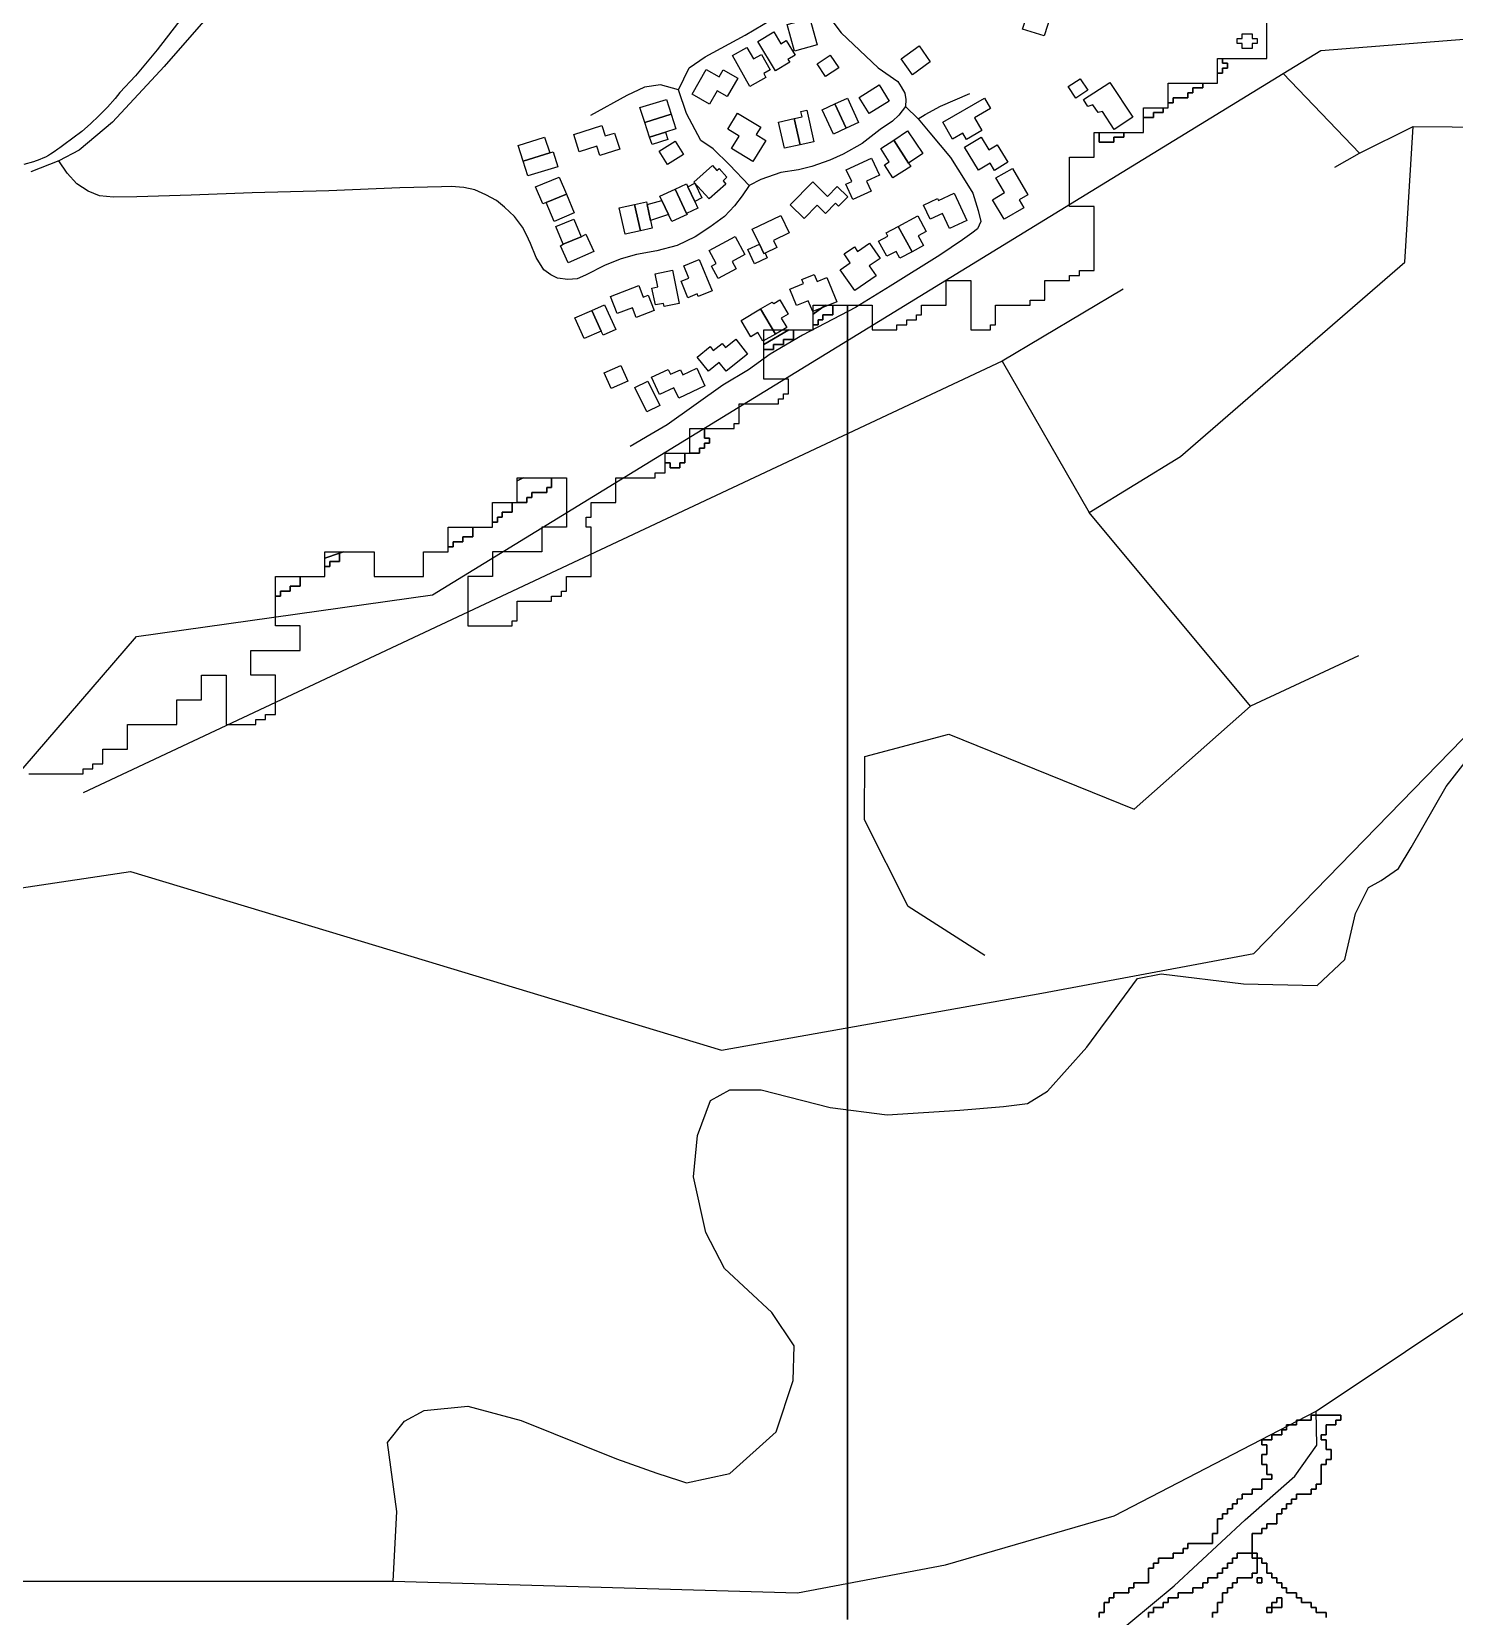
# Model space of a CAD drawing. Header units: metres. Extents: x 553506 to 563855, y 142925 to 150243.
# Drawn here: x 556669 to 557246, y 146070 to 146713 of the extents above; entities that cross this region are included whole.
import ezdxf

# ---------------------------------------------------------------- set-up
doc = ezdxf.new("R2010")
doc.units = ezdxf.units.M
for name, color, linetype in [('C-ANCIENT_WOODLAND', 94, 'Continuous'), ('C-BUILDINGS', 8, 'Continuous'), ('C-FLOOD_ZONE_3', 150, 'Continuous'), ('C-POWER_LINES', 6, 'Continuous'), ('C-ROADS', 33, 'Continuous'), ('C-WATERWAYS', 5, 'Continuous')]:
    doc.layers.add(name, color=color, linetype=linetype)

msp = doc.modelspace()

# ---------------------------------------------------------------- linework, layer by layer
at = {"layer": 'C-ANCIENT_WOODLAND'}
msp.add_lwpolyline([(556736.57, 146726.96), (556720.07, 146705.46), (556711.27, 146694.96), (556704.97, 146688.16), (556702.97, 146685.76), (556699.87, 146682.26), (556699.67, 146681.96), (556696.37, 146678.66), (556692.97, 146675.46), (556689.47, 146672.36), (556682.23, 146666.89), (556680.53, 146665.69), (556679.83, 146665.19), (556678.33, 146664.09), (556676.83, 146663.19), (556675.93, 146662.59), (556674.83, 146661.99), (556673.73, 146661.49), (556672.53, 146660.99), (556669.93, 146660.09), (556665.93, 146658.99)], dxfattribs=at)
at = {"layer": 'C-BUILDINGS'}
for points in [[(557079.7002, 146711.1012), (557070.923, 146713.8936), (557074.7981, 146725.9764), (557077.6367, 146725.0726), (557079.3094, 146730.2879), (557085.2409, 146728.3992), (557079.7002, 146711.1012)], [(556987.6348, 146707.4527), (556978.4049, 146704.9225), (556975.4543, 146715.6726), (556984.6841, 146718.2028), (556987.6348, 146707.4527)], [(556970.083, 146712.7261), (556972.9917, 146707.929), (556975.1543, 146709.2416), (556978.7473, 146703.3303), (556975.8155, 146701.5601), (556976.5145, 146700.424), (556970.7886, 146696.9547), (556963.595, 146708.7994), (556970.083, 146712.7261)], [(556961.781, 146701.7991), (556965.0334, 146703.6013), (556968.5621, 146697.2762), (556965.9838, 146695.8396), (556966.8864, 146694.22), (556960.3612, 146690.5927), (556953.3194, 146703.1878), (556959.1845, 146706.4499), (556961.781, 146701.7991)], [(556996.3948, 146698.1266), (556991.0546, 146694.6245), (556987.6303, 146699.8176), (556992.9636, 146703.3195), (556996.3948, 146698.1266)], [(557033.5216, 146700.5522), (557026.2699, 146695.3), (557021.6954, 146701.7489), (557028.9996, 146707.1141), (557033.5216, 146700.5522)], [(556949.5745, 146697.3639), (556955.4813, 146693.994), (556951.2197, 146686.5405), (556947.1423, 146688.8534), (556944.0225, 146683.3936), (556936.9059, 146687.45), (556942.6414, 146697.4749), (556947.9215, 146694.4754), (556949.5745, 146697.3639)], [(557016.8326, 146684.6833), (557008.7906, 146679.6629), (557004.6892, 146686.1931), (557012.7311, 146691.2135), (557016.8326, 146684.6833)], [(557097.3984, 146689.1493), (557092.5747, 146685.9078), (557089.4688, 146690.5207), (557094.2925, 146693.7622), (557097.3984, 146689.1493)], [(557108.1092, 146673.2053), (557103.3788, 146680.4062), (557101.5572, 146680.0611), (557099.4434, 146683.1017), (557097.4344, 146682.4838), (557095.6078, 146685.2771), (557106.3099, 146692.2599), (557115.6026, 146678.0977), (557108.1092, 146673.2053)], [(556926.5642, 146685.3757), (556928.4689, 146679.3348), (556917.7195, 146675.957), (556915.8144, 146682.0089), (556926.5642, 146685.3757)], [(556999.4208, 146673.7005), (556994.2285, 146671.3048), (556989.6846, 146681.1047), (556994.8768, 146683.5004), (556999.4208, 146673.7005)], [(557004.4614, 146676.0248), (556999.4208, 146673.7005), (556994.8768, 146683.5004), (556999.959, 146685.8371), (557004.4614, 146676.0248)], [(557057.9641, 146681.6889), (557051.4646, 146677.9065), (557054.4604, 146672.7782), (557048.1808, 146669.125), (557046.7124, 146671.6399), (557042.5624, 146669.2315), (557038.5705, 146676.0655), (557055.4995, 146685.9096), (557057.9641, 146681.6889)], [(556930.2864, 146673.4026), (556926.0964, 146672.0726), (556919.6557, 146670.0284), (556917.7195, 146675.957), (556928.4689, 146679.3348), (556930.2864, 146673.4026)], [(556962.9294, 146671.0719), (556966.8343, 146668.687), (556961.6259, 146660.1807), (556952.9113, 146665.5016), (556955.9755, 146670.4922), (556951.3867, 146673.2903), (556955.3698, 146679.7892), (556964.7613, 146674.055), (556962.9294, 146671.0719)], [(556974.3918, 146665.5345), (556972.0034, 146676.1905), (556978.3234, 146677.6079), (556980.7052, 146666.9405), (556974.3918, 146665.5345)], [(556981.0629, 146680.4072), (556983.4519, 146680.9476), (556986.3457, 146668.1702), (556980.7052, 146666.9405), (556978.3234, 146677.6079), (556981.5317, 146678.3403), (556981.0629, 146680.4072)], [(556877.1448, 146670.1103), (556879.2579, 146663.6528), (556868.4917, 146660.3637), (556866.4406, 146666.6227), (556877.1448, 146670.1103)], [(556901.7113, 146670.5265), (556905.4994, 146671.7329), (556907.595, 146665.1637), (556899.5408, 146662.6027), (556898.3345, 146666.3834), (556891.2082, 146664.1179), (556888.9506, 146671.1831), (556900.35, 146674.8033), (556901.7113, 146670.5265)], [(556927.0607, 146669.1193), (556920.7391, 146667.0676), (556919.6557, 146670.0284), (556926.0964, 146672.0726), (556927.0607, 146669.1193)], [(557030.4549, 146663.3857), (557024.7402, 146659.5494), (557018.736, 146668.8483), (557024.2515, 146672.5672), (557030.4549, 146663.3857)], [(557060.6863, 146666.9808), (557065.0158, 146659.8566), (557059.5779, 146656.5741), (557057.8255, 146659.4588), (557053.1362, 146656.622), (557047.4449, 146665.9751), (557054.1731, 146670.0538), (557057.2876, 146664.9292), (557060.6863, 146666.9808)], [(556880.6642, 146664.0853), (556882.5196, 146658.0541), (556870.3474, 146654.3213), (556868.4917, 146660.3637), (556879.2579, 146663.6528), (556880.6642, 146664.0853)], [(556933.4287, 146663.0144), (556926.9167, 146658.9535), (556923.5433, 146664.3152), (556930.062, 146668.3874), (556933.4287, 146663.0144)], [(557025.5991, 146658.2178), (557018.3227, 146653.5436), (557014.9243, 146658.8042), (557016.8786, 146660.0659), (557013.4143, 146665.4247), (557018.736, 146668.8483), (557024.7402, 146659.5494), (557025.5991, 146658.2178)], [(556947.0371, 146656.5854), (556947.8739, 146657.3455), (556951.0799, 146653.804), (556949.4803, 146652.3751), (556950.6744, 146651.0538), (556943.9298, 146644.9935), (556937.706, 146651.8708), (556945.1987, 146658.6216), (556947.0371, 146656.5854)], [(557007.7262, 146652.2515), (557009.5985, 146648.1907), (557002.1227, 146644.7792), (556999.2763, 146650.9693), (557001.6626, 146652.055), (556999.4675, 146656.8405), (557009.7151, 146661.5387), (557012.8983, 146654.6243), (557007.7262, 146652.2515)], [(557058.7872, 146644.6969), (557063.6718, 146647.5507), (557060.1677, 146653.5203), (557066.8042, 146657.396), (557073.0746, 146646.714), (557069.6054, 146644.6825), (557071.4938, 146641.4681), (557063.4419, 146636.7701), (557058.7872, 146644.6969)], [(556885.9837, 146646.9746), (556877.7599, 146643.5515), (556876.3856, 146642.9865), (556873.504, 146649.8768), (556883.1021, 146653.8649), (556885.9837, 146646.9746)], [(556934.6797, 146651.1328), (556935.2327, 146649.9699), (556938.0292, 146644.0342), (556939.3381, 146641.2473), (556934.657, 146639.0565), (556930.0188, 146648.9649), (556934.6797, 146651.1328)], [(556935.2327, 146649.9699), (556938.03, 146651.3353), (556940.923, 146645.4471), (556938.0292, 146644.0342), (556935.2327, 146649.9699)], [(556991.8899, 146646.0024), (556995.8303, 146650.0071), (557000.0613, 146645.8737), (556996.3111, 146642.0529), (556995.107, 146643.2404), (556991.0652, 146639.1214), (556987.6774, 146642.4346), (556982.4012, 146637.0648), (556976.6998, 146642.6335), (556985.842, 146651.9278), (556991.8899, 146646.0024)], [(556889.1891, 146639.3262), (556880.9583, 146635.903), (556877.7599, 146643.5515), (556885.9837, 146646.9746), (556889.1891, 146639.3262)], [(556918.6929, 146642.7091), (556920.1051, 146636.3082), (556920.7871, 146633.2127), (556915.9808, 146632.1422), (556913.6135, 146642.7988), (556918.4407, 146643.87), (556918.6929, 146642.7091)], [(556924.7257, 146644.3736), (556927.4111, 146638.6459), (556920.1051, 146636.3082), (556918.6929, 146642.7091), (556924.7257, 146644.3736)], [(556923.9102, 146646.1183), (556930.0188, 146648.9649), (556934.657, 146639.0565), (556934.9532, 146638.7427), (556928.7202, 146635.8479), (556927.4111, 146638.6459), (556924.7257, 146644.3736), (556923.9102, 146646.1183)], [(557041.2989, 146633.0104), (557038.5051, 146639.0797), (557033.4296, 146636.7543), (557030.7704, 146642.5384), (557036.4875, 146645.1505), (557036.8396, 146644.3822), (557043.198, 146647.2921), (557048.2919, 146636.2069), (557041.2989, 146633.0104)], [(556909.813, 146630.7741), (556907.4384, 146641.4416), (556913.6135, 146642.7988), (556915.9808, 146632.1422), (556909.813, 146630.7741)], [(556970.008, 146628.2054), (556971.3678, 146625.3532), (556966.5364, 146623.0464), (556966.0674, 146622.8318), (556964.2775, 146626.717), (556961.3238, 146632.7592), (556972.9589, 146638.2788), (556976.3354, 146631.2145), (556970.008, 146628.2054)], [(557031.8591, 146631.8538), (557028.6399, 146630.1082), (557030.8112, 146626.1011), (557026.1263, 146623.5762), (557020.5316, 146633.8893), (557028.4358, 146638.1598), (557031.8591, 146631.8538)], [(556892.0012, 146629.6737), (556884.6674, 146626.6451), (556881.6868, 146633.7995), (556889.0203, 146636.8392), (556892.0012, 146629.6737)], [(557019.6385, 146623.7563), (557015.9587, 146621.7518), (557012.5743, 146627.9255), (557016.2884, 146629.9533), (557015.607, 146631.2013), (557020.5316, 146633.8893), (557026.1263, 146623.5762), (557021.1863, 146620.9322), (557019.6385, 146623.7563)], [(556893.9218, 146630.6672), (556897.0657, 146623.6625), (556886.7247, 146619.0396), (556883.5812, 146626.0332), (556884.6674, 146626.6451), (556892.0012, 146629.6737), (556893.9218, 146630.6672)], [(556953.2282, 146619.646), (556954.8286, 146616.7011), (556947.5303, 146612.7386), (556944.7895, 146617.7633), (556946.7088, 146618.8014), (556943.8494, 146624.0451), (556954.3809, 146629.7536), (556958.3667, 146622.4296), (556953.2282, 146619.646)], [(556966.5364, 146623.0464), (556967.4498, 146621.071), (556962.2984, 146618.71), (556959.5953, 146624.5595), (556964.2775, 146626.717), (556966.0674, 146622.8318), (556966.5364, 146623.0464)], [(557008.7426, 146617.8474), (557011.552, 146613.7819), (557002.9021, 146607.8304), (556997.0348, 146616.3099), (557001.0758, 146619.0823), (556998.552, 146622.7224), (557002.7503, 146625.6109), (557004.038, 146623.7471), (557008.9416, 146627.1245), (557013.2219, 146620.9225), (557008.7426, 146617.8474)], [(556939.3827, 146605.4446), (556938.9596, 146606.4779), (556935.2438, 146604.9621), (556932.5083, 146611.6453), (556935.6094, 146612.9087), (556933.577, 146617.866), (556939.8621, 146620.4286), (556945.0529, 146607.7658), (556939.3827, 146605.4446)], [(556925.5712, 146601.35), (556925.3073, 146602.6664), (556922.0613, 146602.0219), (556920.6848, 146608.858), (556923.0129, 146609.3297), (556921.941, 146614.6615), (556928.9678, 146616.067), (556931.6806, 146602.5717), (556925.5712, 146601.35)], [(556985.8407, 146599.3291), (556984.0501, 146603.6929), (556979.2913, 146601.7556), (556976.5564, 146608.4166), (556982.0679, 146610.6662), (556981.3732, 146612.3478), (556986.408, 146614.4048), (556987.6016, 146611.5031), (556991.6074, 146613.1391), (556995.6341, 146603.3345), (556985.8407, 146599.3291)], [(556917.0974, 146605.1981), (556919.1914, 146606.0077), (556921.5893, 146599.8483), (556914.2497, 146597.0087), (556912.7319, 146600.9134), (556906.574, 146598.5328), (556903.8796, 146605.4733), (556915.283, 146609.8839), (556917.0974, 146605.1981)], [(556900.0491, 146591.4554), (556893.1354, 146588.4063), (556889.4332, 146596.7517), (556896.3398, 146599.8007), (556900.0491, 146591.4554)], [(556905.9759, 146592.0148), (556900.829, 146589.7319), (556900.0491, 146591.4554), (556896.3398, 146599.8007), (556901.4871, 146602.0725), (556905.9759, 146592.0148)], [(556965.5984, 146587.3696), (556963.5419, 146590.8237), (556960.7397, 146589.1577), (556956.8478, 146595.6943), (556964.7235, 146600.4424), (556970.7073, 146590.2079), (556965.5984, 146587.3696)], [(556973.0969, 146596.6804), (556975.3106, 146592.8861), (556970.7073, 146590.2079), (556964.7235, 146600.4424), (556969.4712, 146603.2029), (556970.0338, 146602.6414), (556972.4798, 146604.0628), (556975.8592, 146598.2785), (556973.0969, 146596.6804)], [(556950.7759, 146575.1639), (556947.9548, 146578.6949), (556943.5579, 146575.2105), (556938.9918, 146580.9253), (556944.2689, 146585.1265), (556945.5338, 146583.5513), (556949.1523, 146586.422), (556950.4538, 146584.7923), (556954.6455, 146588.1257), (556959.4733, 146582.0851), (556950.7759, 146575.1639)], [(556901.3553, 146574.556), (556908.1117, 146577.4891), (556910.8863, 146571.1298), (556904.1299, 146568.1967), (556901.3553, 146574.556)], [(556923.7343, 146565.7904), (556920.5368, 146572.7155), (556927.2745, 146575.8039), (556928.1503, 146573.9163), (556932.1983, 146575.7762), (556933.1271, 146573.7567), (556938.837, 146576.3796), (556942.1537, 146569.2133), (556931.5064, 146564.3138), (556929.5822, 146568.4732), (556923.7343, 146565.7904)], [(556918.5447, 146558.7204), (556913.6844, 146568.5775), (556918.9619, 146571.1649), (556923.8219, 146561.319), (556918.5447, 146558.7204)]]:
    msp.add_lwpolyline(points, close=True, dxfattribs=at)
at = {"layer": 'C-FLOOD_ZONE_3'}
for points in [[(557000, 146069.1857), (557000, 146091.1957), (557000, 146275.2753), (557000, 146279.5512), (557000, 146566.7478), (557000, 146578), (557000, 146578.216), (557000, 146580), (557000, 146595.3628), (557000, 146596.9086), (557000, 146602), (557010, 146602), (557010, 146592), (557020, 146592), (557020, 146594), (557024, 146594), (557024, 146596), (557028, 146596), (557028, 146598), (557030, 146598), (557030, 146602), (557040, 146602), (557040, 146612), (557050, 146612), (557050, 146592), (557058, 146592), (557058, 146594), (557060, 146594), (557060, 146602), (557074, 146602), (557074, 146604), (557080, 146604), (557080, 146606), (557080, 146612), (557090, 146612), (557090, 146614), (557094, 146614), (557094, 146616), (557100, 146616), (557100, 146618), (557100, 146642), (557090, 146642), (557090, 146662), (557100, 146662), (557100, 146672), (557102, 146672), (557102, 146668), (557108, 146668), (557108, 146670), (557112, 146670), (557112, 146672), (557120, 146672), (557120, 146676), (557120, 146678), (557124, 146678), (557124, 146680), (557128, 146680), (557128, 146682), (557130, 146682), (557130, 146684), (557132, 146684), (557132, 146686), (557138, 146686), (557138, 146688), (557140, 146688), (557140, 146690), (557144, 146690), (557144, 146692), (557150, 146692), (557150, 146696), (557152, 146696), (557152, 146698), (557154, 146698), (557154, 146700), (557152, 146700), (557152, 146702), (557170, 146702), (557170, 146722)], [(556668, 146412), (556688, 146412), (556690, 146412), (556690, 146414), (556694, 146414), (556694, 146416), (556698, 146416), (556698, 146422), (556708, 146422), (556708, 146432), (556728, 146432), (556728, 146442), (556738, 146442), (556738, 146452), (556748, 146452), (556748, 146432), (556758, 146432), (556760, 146432), (556760, 146434), (556764, 146434), (556764, 146436), (556768, 146436), (556768, 146452), (556758, 146452), (556758, 146462), (556778, 146462), (556778, 146472), (556768, 146472), (556768, 146484), (556770, 146484), (556770, 146486), (556774, 146486), (556774, 146488), (556778, 146488), (556778, 146492), (556782, 146492), (556788, 146492), (556788, 146494), (556788, 146496), (556790, 146496), (556790, 146498), (556794, 146498), (556794, 146501.4543), (556795.536, 146502), (556798, 146502), (556808, 146502), (556808, 146492), (556828, 146492), (556828, 146502), (556830, 146502), (556838, 146502), (556838, 146504), (556840, 146504), (556840, 146506), (556844, 146506), (556844, 146508), (556848, 146508), (556848, 146512), (556852, 146512), (556856, 146512), (556856, 146514), (556858, 146514), (556858, 146516), (556860, 146516), (556860, 146518), (556864, 146518), (556864, 146522), (556866, 146522), (556870, 146522), (556870, 146524), (556872, 146524), (556872, 146526), (556878, 146526), (556878, 146528), (556880, 146528), (556880, 146532), (556884, 146532), (556886, 146532), (556886, 146512), (556876, 146512), (556876, 146502), (556856, 146502), (556856, 146492), (556846, 146492), (556846, 146472), (556860, 146472), (556864, 146472), (556864, 146474), (556866, 146474), (556866, 146482), (556874, 146482), (556880, 146482), (556880, 146484), (556884, 146484), (556884, 146486), (556886, 146486), (556886, 146492), (556892, 146492), (556896, 146492), (556896, 146512), (556894, 146512), (556894, 146516), (556896, 146516), (556896, 146522), (556902, 146522), (556906, 146522), (556906, 146532), (556920, 146532), (556922, 146532), (556922, 146534), (556926, 146534), (556926, 146538), (556928, 146538), (556928, 146536), (556932, 146536), (556932, 146538), (556934, 146538), (556934, 146542), (556936, 146542), (556940, 146542), (556940, 146544), (556942, 146544), (556942, 146546), (556944, 146546), (556944, 146548), (556942, 146548), (556942, 146552), (556952, 146552), (556954, 146552), (556954, 146554), (556956, 146554), (556956, 146562), (556968, 146562), (556972, 146562), (556972, 146564), (556974, 146564), (556974, 146566), (556976, 146566), (556976, 146572), (556966, 146572), (556966, 146584), (556970, 146584), (556970, 146586), (556974, 146586), (556974, 146588), (556978, 146588), (556978, 146592), (556982, 146592), (556986, 146592), (556986, 146594), (556988, 146594), (556988, 146596), (556990, 146596), (556990, 146598), (556994, 146598), (556994, 146602), (556998, 146602), (557000, 146602), (557000, 146596.9086), (557000, 146595.3628), (557000, 146578.216), (557000, 146578), (557000, 146566.7478), (557000, 146279.5512), (557000, 146275.2753), (557000, 146091.1957), (557000, 146069.1857)], [(557101.999, 146070), (557101.9994, 146072.0006), (557103.999, 146072.001), (557103.999, 146074), (557103.9994, 146076.0006), (557105.999, 146076.001), (557105.9994, 146078.0006), (557107.999, 146078.001), (557107.9994, 146080.0006), (557113.999, 146080.001), (557113.9994, 146082.0006), (557115.999, 146082.001), (557115.9994, 146084.0006), (557121.999, 146084.001), (557121.999, 146088), (557121.9994, 146090.0006), (557123.999, 146090.001), (557123.9994, 146092.0006), (557125.999, 146092.001), (557125.9994, 146094.0006), (557128, 146094.001), (557131.999, 146094.001), (557131.9994, 146096.0006), (557135.999, 146096.001), (557135.9994, 146098.0006), (557137.999, 146098.001), (557137.9994, 146100.0006), (557140, 146100.001), (557142, 146100.001), (557146, 146100.001), (557147.999, 146100.001), (557147.999, 146102), (557147.9994, 146104.0006), (557149.999, 146104.001), (557149.9994, 146110.0006), (557151.999, 146110.001), (557151.9994, 146112.0006), (557153.999, 146112.001), (557153.9994, 146114.0006), (557155.999, 146114.001), (557155.9994, 146116.0006), (557157.999, 146116.001), (557157.9994, 146118.0006), (557159.999, 146118.001), (557159.9994, 146120.0006), (557162, 146120.001), (557163.999, 146120.001), (557163.9994, 146122.0006), (557167.999, 146122.001), (557167.9994, 146126.0006), (557171.999, 146126.001), (557171.999, 146127.999), (557169.9994, 146127.9994), (557169.999, 146131.999), (557167.9994, 146131.9994), (557167.9994, 146136.0006), (557169.999, 146136.001), (557169.999, 146139.999), (557167.9994, 146139.9994), (557167.9994, 146142.0006), (557171.999, 146142.001), (557171.9994, 146144.0006), (557175.999, 146144.001), (557175.9994, 146146.0006), (557177.999, 146146.001), (557177.9994, 146148.0006), (557181.999, 146148.001), (557181.9994, 146150.0006), (557187.999, 146150.001), (557187.9994, 146152.0006), (557200.0006, 146152.0006), (557200.0006, 146149.9994), (557198.001, 146149.999), (557198.0006, 146147.9994), (557194.001, 146147.999), (557194.0006, 146143.9994), (557192.001, 146143.999), (557192.001, 146142.001), (557194.0006, 146142.0006), (557194.001, 146138.001), (557196.0006, 146138.0006), (557196.0006, 146133.9994), (557194.001, 146133.999), (557194.0006, 146131.9994), (557192.001, 146131.999), (557192.0006, 146123.9994), (557190.001, 146123.999), (557190.0006, 146121.9994), (557188.001, 146121.999), (557188.0006, 146119.9994), (557182.001, 146119.999), (557182.0006, 146117.9994), (557180.001, 146117.999), (557180.0006, 146115.9994), (557178.001, 146115.999), (557178.0006, 146113.9994), (557176.001, 146113.999), (557176.0006, 146111.9994), (557174.001, 146111.999), (557174.001, 146110), (557174.0006, 146107.9994), (557170.001, 146107.999), (557170.0006, 146105.9994), (557168.001, 146105.999), (557168.0006, 146103.9994), (557166, 146103.999), (557164.001, 146103.999), (557164, 146096), (557160, 146095.999), (557158.001, 146095.999), (557158.0006, 146093.9994), (557156.001, 146093.999), (557156.0006, 146091.9994), (557154.001, 146091.999), (557154.0006, 146089.9994), (557152.001, 146089.999), (557152.0006, 146087.9994), (557150.001, 146087.999), (557150.0006, 146085.9994), (557148, 146085.999), (557146.001, 146085.999), (557146.0006, 146083.9994), (557144.001, 146083.999), (557144.0006, 146081.9994), (557142, 146081.999), (557140.001, 146081.999), (557140.0006, 146079.9994), (557134.001, 146079.999), (557134.0006, 146077.9994), (557130.001, 146077.999), (557130.0006, 146075.9994), (557128.001, 146075.999), (557128.0006, 146073.9994), (557126, 146073.999), (557124.001, 146073.999), (557124.0006, 146071.9994), (557122.001, 146071.999), (557122.0006, 146069.9994)], [(557194.001, 146070.001), (557194.0006, 146072.0006), (557190.001, 146072.001), (557190.0006, 146074.0006), (557188.001, 146074.001), (557188.0006, 146076.0006), (557184.001, 146076.001), (557184.0006, 146078.0006), (557182.001, 146078.001), (557182.0006, 146080.0006), (557178.001, 146080.001), (557178.0006, 146082.0006), (557176.001, 146082.001), (557176.0006, 146084.0006), (557174.001, 146084.001), (557174.0006, 146086.0006), (557172.001, 146086.001), (557172.0006, 146088.0006), (557170.001, 146088.001), (557170.0006, 146092.0006), (557168.001, 146092.001), (557168.0006, 146094.0006), (557166, 146094), (557166.0006, 146096.0006), (557164, 146096), (557164.001, 146103.999), (557166, 146103.999), (557168.0006, 146103.9994), (557168.001, 146105.999), (557170.0006, 146105.9994), (557170.001, 146107.999), (557174.0006, 146107.9994), (557174.001, 146110), (557174.001, 146111.999), (557176.0006, 146111.9994), (557176.001, 146113.999), (557178.0006, 146113.9994), (557178.001, 146115.999), (557180.0006, 146115.9994), (557180.001, 146117.999), (557182.0006, 146117.9994), (557182.001, 146119.999), (557188.0006, 146119.9994), (557188.001, 146121.999), (557190.0006, 146121.9994), (557190.001, 146123.999), (557192.0006, 146123.9994), (557192.001, 146131.999), (557194.0006, 146131.9994), (557194.001, 146133.999), (557196.0006, 146133.9994), (557196.0006, 146138.0006), (557194.001, 146138.001), (557194.0006, 146142.0006), (557192.001, 146142.001), (557192.001, 146143.999), (557194.0006, 146143.9994), (557194.001, 146147.999), (557198.0006, 146147.9994), (557198.001, 146149.999), (557200.0006, 146149.9994), (557200.0006, 146152.0006), (557187.9994, 146152.0006), (557187.999, 146150.001), (557181.9994, 146150.0006), (557181.999, 146148.001), (557177.9994, 146148.0006), (557177.999, 146146.001), (557175.9994, 146146.0006), (557175.999, 146144.001), (557171.9994, 146144.0006), (557171.999, 146142.001), (557167.9994, 146142.0006), (557167.9994, 146139.9994), (557169.999, 146139.999), (557169.999, 146136.001), (557167.9994, 146136.0006), (557167.9994, 146131.9994), (557169.999, 146131.999), (557169.9994, 146127.9994), (557171.999, 146127.999), (557171.999, 146126.001), (557167.9994, 146126.0006), (557167.999, 146122.001), (557163.9994, 146122.0006), (557163.999, 146120.001), (557162, 146120.001), (557159.9994, 146120.0006), (557159.999, 146118.001), (557157.9994, 146118.0006), (557157.999, 146116.001), (557155.9994, 146116.0006), (557155.999, 146114.001), (557153.9994, 146114.0006), (557153.999, 146112.001), (557151.9994, 146112.0006), (557151.999, 146110.001), (557149.9994, 146110.0006), (557149.999, 146104.001), (557147.9994, 146104.0006), (557147.999, 146102), (557147.999, 146100.001), (557146, 146100.001), (557142, 146100.001), (557140, 146100.001), (557137.9994, 146100.0006), (557137.999, 146098.001), (557135.9994, 146098.0006), (557135.999, 146096.001), (557131.9994, 146096.0006), (557131.999, 146094.001), (557128, 146094.001), (557125.9994, 146094.0006), (557125.999, 146092.001), (557123.9994, 146092.0006), (557123.999, 146090.001), (557121.9994, 146090.0006), (557121.999, 146088), (557121.999, 146084.001), (557115.9994, 146084.0006), (557115.999, 146082.001), (557113.9994, 146082.0006), (557113.999, 146080.001), (557107.9994, 146080.0006), (557107.999, 146078.001), (557105.9994, 146078.0006), (557105.999, 146076.001), (557103.9994, 146076.0006), (557103.999, 146074), (557103.999, 146072.001), (557101.9994, 146072.0006), (557101.999, 146070)], [(557122.0006, 146069.9994), (557122.001, 146071.999), (557124.0006, 146071.9994), (557124.001, 146073.999), (557126, 146073.999), (557128.0006, 146073.9994), (557128.001, 146075.999), (557130.0006, 146075.9994), (557130.001, 146077.999), (557134.0006, 146077.9994), (557134.001, 146079.999), (557140.0006, 146079.9994), (557140.001, 146081.999), (557142, 146081.999), (557144.0006, 146081.9994), (557144.001, 146083.999), (557146.0006, 146083.9994), (557146.001, 146085.999), (557148, 146085.999), (557150.0006, 146085.9994), (557150.001, 146087.999), (557152.0006, 146087.9994), (557152.001, 146089.999), (557154.0006, 146089.9994), (557154.001, 146091.999), (557156.0006, 146091.9994), (557156.001, 146093.999), (557158.0006, 146093.9994), (557158.001, 146095.999), (557160, 146095.999), (557164, 146096), (557163.9994, 146093.9994), (557166, 146094), (557165.999, 146088.001), (557163.9994, 146088.0006), (557163.999, 146086.001), (557157.9994, 146086.0006), (557157.999, 146084.001), (557155.9994, 146084.0006), (557155.9994, 146084.0006), (557155.999, 146082.001), (557153.9994, 146082.0006), (557153.999, 146080.001), (557151.9994, 146080.0006), (557151.999, 146076.001), (557149.9994, 146076.0006), (557149.999, 146072.001), (557147.9994, 146072.0006), (557147.999, 146070.001)], [(557147.999, 146070.001), (557147.9994, 146072.0006), (557149.999, 146072.001), (557149.9994, 146076.0006), (557151.999, 146076.001), (557151.9994, 146080.0006), (557153.999, 146080.001), (557153.9994, 146082.0006), (557155.999, 146082.001), (557155.9994, 146084.0006), (557157.999, 146084.001), (557157.9994, 146086.0006), (557163.999, 146086.001), (557163.9994, 146088.0006), (557165.999, 146088.001), (557166, 146094), (557168.0006, 146094.0006), (557168.001, 146092.001), (557170.0006, 146092.0006), (557170.001, 146088.001), (557172.0006, 146088.0006), (557172.001, 146086.001), (557174.0006, 146086.0006), (557174.001, 146084.001), (557176.0006, 146084.0006), (557176.001, 146082.001), (557178.0006, 146082.0006), (557178.001, 146080.001), (557182.0006, 146080.0006), (557182.001, 146078.001), (557184.0006, 146078.0006), (557184.001, 146076.001), (557188.0006, 146076.0006), (557188.001, 146074.001), (557190.0006, 146074.0006), (557190.001, 146072.001), (557194.0006, 146072.0006), (557194.001, 146070.001)]]:
    msp.add_lwpolyline(points, dxfattribs=at)
for points in [[(557164, 146712), (557164, 146710), (557166, 146710), (557166, 146708), (557164, 146708), (557164, 146706), (557160, 146706), (557160, 146708), (557158, 146708), (557158, 146710), (557160, 146710), (557160, 146712), (557164, 146712)], [(557152, 146700), (557154, 146700), (557154, 146698), (557152, 146698), (557152, 146696), (557150, 146696), (557150, 146702), (557152, 146702), (557152, 146700)], [(557144, 146690), (557140, 146690), (557140, 146688), (557138, 146688), (557138, 146686), (557132, 146686), (557132, 146684), (557130, 146684), (557130, 146692), (557138, 146692), (557144, 146692), (557144, 146690)], [(557124, 146678), (557120, 146678), (557120, 146682), (557128, 146682), (557128, 146680), (557124, 146680), (557124, 146678)], [(557112, 146672), (557112, 146670), (557108, 146670), (557108, 146668), (557102, 146668), (557102, 146672), (557112, 146672)], [(556988, 146596), (556988, 146594), (556986, 146594), (556986, 146598.3496), (556991.0773, 146602), (556994, 146602), (556994, 146598), (556990, 146598), (556990, 146596), (556988, 146596)], [(556986, 146598.3496), (556986, 146602), (556991.0773, 146602), (556986, 146598.3496)], [(556970, 146586), (556970, 146584), (556966, 146584), (556966, 146586.0209), (556976.104, 146592), (556978, 146592), (556978, 146588), (556974, 146588), (556974, 146586), (556970, 146586)], [(556966, 146586.0209), (556966, 146592), (556976.104, 146592), (556966, 146586.0209)], [(556940, 146544), (556940, 146542), (556936, 146542), (556936, 146552), (556940, 146552), (556942, 146552), (556942, 146548), (556944, 146548), (556944, 146546), (556942, 146546), (556942, 146544), (556940, 146544)], [(556934, 146538), (556932, 146538), (556932, 146536), (556928, 146536), (556928, 146538), (556926, 146538), (556926, 146542), (556934, 146542), (556934, 146538)], [(556866, 146522), (556866, 146530.7706), (556868.4607, 146532), (556880, 146532), (556880, 146528), (556878, 146528), (556878, 146526), (556872, 146526), (556872, 146524), (556870, 146524), (556870, 146522), (556866, 146522)], [(556866, 146530.7706), (556866, 146532), (556868.4607, 146532), (556866, 146530.7706)], [(556856, 146522), (556864, 146522), (556864, 146518), (556860, 146518), (556860, 146516), (556858, 146516), (556858, 146514), (556856, 146514), (556856, 146522)], [(556838, 146512), (556848, 146512), (556848, 146508), (556844, 146508), (556844, 146506), (556840, 146506), (556840, 146504), (556838, 146504), (556838, 146512)], [(556794, 146502), (556794, 146501.4543), (556788, 146499.3226), (556788, 146502), (556794, 146502)], [(556788, 146496), (556788, 146499.3226), (556794, 146501.4543), (556794, 146498), (556790, 146498), (556790, 146496), (556788, 146496)], [(556794, 146501.4543), (556794, 146502), (556795.536, 146502), (556794, 146501.4543)], [(556768, 146484), (556768, 146492), (556778, 146492), (556778, 146488), (556774, 146488), (556774, 146486), (556770, 146486), (556770, 146484), (556768, 146484)], [(557166.0006, 146096.0006), (557166, 146094), (557163.9994, 146093.9994), (557164, 146096), (557166.0006, 146096.0006)], [(557166.001, 146085.999), (557166.001, 146084.001), (557167.999, 146084.001), (557167.999, 146085.999), (557166.001, 146085.999)], [(557167.999, 146084.001), (557166.001, 146084.001), (557166.001, 146085.999), (557167.999, 146085.999), (557167.999, 146084.001)], [(557170.001, 146073.999), (557170.001, 146072.001), (557171.999, 146072.001), (557172, 146074), (557170.001, 146073.999)], [(557170.001, 146073.999), (557172, 146074), (557171.999, 146072.001), (557170.001, 146072.001), (557170.001, 146073.999)], [(557174.001, 146077.999), (557174.0006, 146075.9994), (557172.001, 146075.999), (557172, 146074), (557175.999, 146074.001), (557175.999, 146077.999), (557174.001, 146077.999)], [(557175.999, 146077.999), (557175.999, 146074.001), (557172, 146074), (557172.001, 146075.999), (557174.0006, 146075.9994), (557174.001, 146077.999), (557175.999, 146077.999)]]:
    msp.add_lwpolyline(points, close=True, dxfattribs=at)
at = {"layer": 'C-POWER_LINES'}
msp.add_lwpolyline([(555191.4453, 146169.9793), (555312.0553, 146182.2818), (555373.9064, 146188.6367), (555459.2327, 146196.871), (555539.2596, 146205.2803), (555670.4447, 146218.4233), (555752.2166, 146226.4659), (555773.5802, 146228.5603), (555880.7321, 146239.2997), (555969.2764, 146248.1521), (556026.8868, 146253.6517), (556099.4328, 146267.2627), (556178.7089, 146281.9251), (556307.7261, 146307.6396), (556365.4839, 146319.7584), (556461.2876, 146378.3781), (556548.4042, 146347.242), (556620.7572, 146359.085), (556709.269, 146372.3678), (556828.6518, 146336.2551), (556948.8878, 146299.9707), (557078.7867, 146323.0606), (557164.7509, 146339.156), (557264.3664, 146441.3579)], dxfattribs=at)
at = {"layer": 'C-ROADS'}
for points in [[(556985.4082, 146728.3751), (556997.4224, 146712.326), (557012.4123, 146698.2154), (557020.3373, 146692.6479), (557021.7316, 146690.498), (557023.224, 146687.8836), (557023.583, 146685.2902), (557023.4108, 146682.458)], [(556945.4364, 146665.2621), (556940.5506, 146668.6298), (556934.7311, 146679.6707), (556931.4745, 146689.2207), (556935.7675, 146698.1665), (556942.2263, 146702.593), (556958.3955, 146711.4453), (556976.7599, 146722.1454)], [(556738.7786, 146716.9501), (556722.9442, 146698.7154), (556701.9829, 146676.1618), (556688.4757, 146664.8429)], [(556931.4745, 146689.2207), (556924.1333, 146691.2446), (556917.646, 146690.2674), (556910.4316, 146686.9976), (556895.7242, 146678.8134)], [(557023.4108, 146682.458), (557020.8191, 146678.9398), (557018.2211, 146676.5454), (557013.2617, 146673.1663), (557005.9337, 146667.4332), (556998.14, 146663.2106), (556992.7255, 146660.7636), (556985.4408, 146658.1926), (556980.0496, 146656.8148), (556972.8614, 146655.6603), (556964.8332, 146652.9331), (556960.1273, 146650.4076)], [(557023.4108, 146682.458), (557028.6547, 146677.443), (557033.3564, 146671.8661), (557041.7192, 146661.8156)], [(557028.6547, 146677.443), (557031.5003, 146679.2885), (557037.7116, 146682.6614), (557049.5403, 146687.7864)], [(556688.4757, 146664.8429), (556680.1283, 146660.4259), (556668.8244, 146655.9632)], [(556960.1273, 146650.4076), (556952.1629, 146658.8677), (556945.4364, 146665.2621)], [(556960.1273, 146650.4076), (556957.2559, 146646.2019), (556954.1901, 146642.1795), (556950.0556, 146637.8908), (556944.092, 146633.5016), (556938.2119, 146629.5824), (556930.8548, 146626.1746), (556922.6289, 146623.9646), (556914.4641, 146622.5021), (556908.1915, 146620.6745), (556901.7014, 146618.1836), (556893.7158, 146614.0555), (556890.3815, 146612.6404), (556886.503, 146612.3328), (556882.403, 146612.8642), (556879.6898, 146614.2394), (556876.8158, 146616.2996), (556873.7082, 146621.202), (556871.4687, 146626.9878), (556869.8653, 146630.4892), (556868.1784, 146633.5206), (556864.8975, 146637.9168), (556860.8933, 146641.7233), (556857.5732, 146644.4266), (556853.3773, 146646.7248), (556848.8141, 146648.6889), (556844.3785, 146649.6776), (556839.2085, 146649.9873), (556835.37, 146649.9703), (556818.4537, 146649.543), (556789.605, 146648.2953), (556758.5879, 146647.527), (556733.8623, 146646.5946), (556711.751, 146645.9201), (556702.3575, 146645.7672), (556696.6584, 146646.2278), (556692.027, 146648.1344), (556687.4177, 146651.1546), (556683.5604, 146655.4221), (556680.1283, 146660.4259)], [(557041.7192, 146661.8156), (557047.6098, 146652.3463), (557050.7132, 146647.3549), (557052.9431, 146640.289), (557054.0209, 146635.9146), (557052.6791, 146632.9131), (557050.3611, 146631.195), (557046.558, 146628.4188), (557037.3719, 146622.1614), (557017.2645, 146609.6827), (557003.1459, 146600.9931), (556981.7554, 146589.7664), (556968.5413, 146582.1395), (556959.8761, 146575.7646), (556949.4573, 146569.5699), (556926.8998, 146553.4998), (556920.3036, 146549.6701), (556911.7769, 146544.713)]]:
    msp.add_lwpolyline(points, dxfattribs=at)
at = {"layer": 'C-WATERWAYS'}
for points in [[(557055.6574, 146338.2579), (557024.6216, 146358.1774), (557006.8078, 146393.2702), (557007.03, 146418.953), (557041.0738, 146428.0512), (557116.193, 146397.6264), (557163.3652, 146439.3361), (557097.8802, 146517.8677), (557135.0361, 146540.651), (557225.9941, 146619.4379), (557229.3537, 146674.4099), (557371.2025, 146673.21), (557612.8631, 146708.809), (557652.1025, 146717.3585), (557686.6088, 146715.1675), (557733.5468, 146712.7908), (557774.7206, 146710.7161), (557808.1677, 146705.2213), (557835.9269, 146700.7317), (557845.534, 146694.1598), (557867.3095, 146678.6796)], [(556419.1181, 146284.9303), (556481.0621, 146320.3385), (556505.1015, 146332.6009), (556569.7209, 146365.543), (556638.8053, 146383.2076), (556711.6137, 146467.6865), (556831.7274, 146484.5397), (557176.6449, 146695.8245), (557191.8624, 146705.1492), (557265.2617, 146710.9457)], [(557176.6449, 146695.8245), (557207.5548, 146663.5258)], [(557197.5615, 146657.8333), (557207.5548, 146663.5258), (557229.3537, 146674.4099)], [(557111.7691, 146608.398), (557062.6981, 146579.2072), (557097.8802, 146517.8677)], [(556390.5012, 146117.9061), (556509.8227, 146112.1454), (556632.2845, 146087.1176), (556644.3043, 146084.6571), (556815.7543, 146084.6996), (556979.623, 146079.9642), (557039.6516, 146091.2919), (557108.0615, 146111.2014), (557189.9376, 146153.6049), (557334.8921, 146250.3837), (557459.2684, 146346.4472), (557576.6428, 146433.5291), (557627.6202, 146481.0138), (557652.6496, 146503.5291), (557674.6955, 146536.2146), (557730.4183, 146601.2641)], [(557062.6981, 146579.2072), (556690.0311, 146404.2462)], [(557207.1515, 146459.8074), (557163.3652, 146439.3361)], [(557106.9878, 146314.674), (557117.5078, 146329.0079), (557127.1277, 146330.9269), (557160.5754, 146326.8302), (557190.3727, 146326.1612), (557201.5548, 146336.6758), (557205.9716, 146355.2861), (557211.1842, 146365.9408), (557216.3704, 146368.7706), (557223.3782, 146373.5482), (557228.4884, 146382.0629), (557242.7258, 146406.7612), (557262.0216, 146431.6033)], [(557102.725, 146308.8564), (557106.9878, 146314.674)], [(556931.8299, 146125.5272), (556934.6922, 146124.5461), (556952.2482, 146128.3544), (556971.0145, 146145.1991), (556977.8963, 146166.0214), (556978.2778, 146180.0898), (556969.3038, 146193.6498), (556950.0757, 146211.393), (556942.4892, 146226.0082), (556937.5398, 146248.6171), (556939.0778, 146265.3474), (556944.3983, 146279.5888), (556952.2409, 146283.835), (556964.9748, 146283.8567), (556992.9615, 146276.7651), (557015.9837, 146273.7735), (557045.4603, 146275.598), (557063.2761, 146277.0663), (557072.8825, 146278.2837), (557080.987, 146283.3394), (557097.0385, 146301.1144), (557102.725, 146308.8564)], [(556815.7543, 146084.6996), (556817.1956, 146112.8681), (556813.4177, 146140.8773), (556820.3776, 146149.5371), (556828.3644, 146153.8765), (556846.0095, 146155.6838), (556867.6597, 146149.7671), (556906.2666, 146134.3069), (556922.6478, 146128.4966)], [(557106.0672, 146060.9123), (557132.412, 146082.8641), (557161.2341, 146109.5551), (557181.3252, 146127.198), (557190.3174, 146139.8158), (557189.9376, 146153.6049)], [(556922.6478, 146128.4966), (556931.8299, 146125.5272)]]:
    msp.add_lwpolyline(points, dxfattribs=at)

doc.saveas('drawing.dxf')
